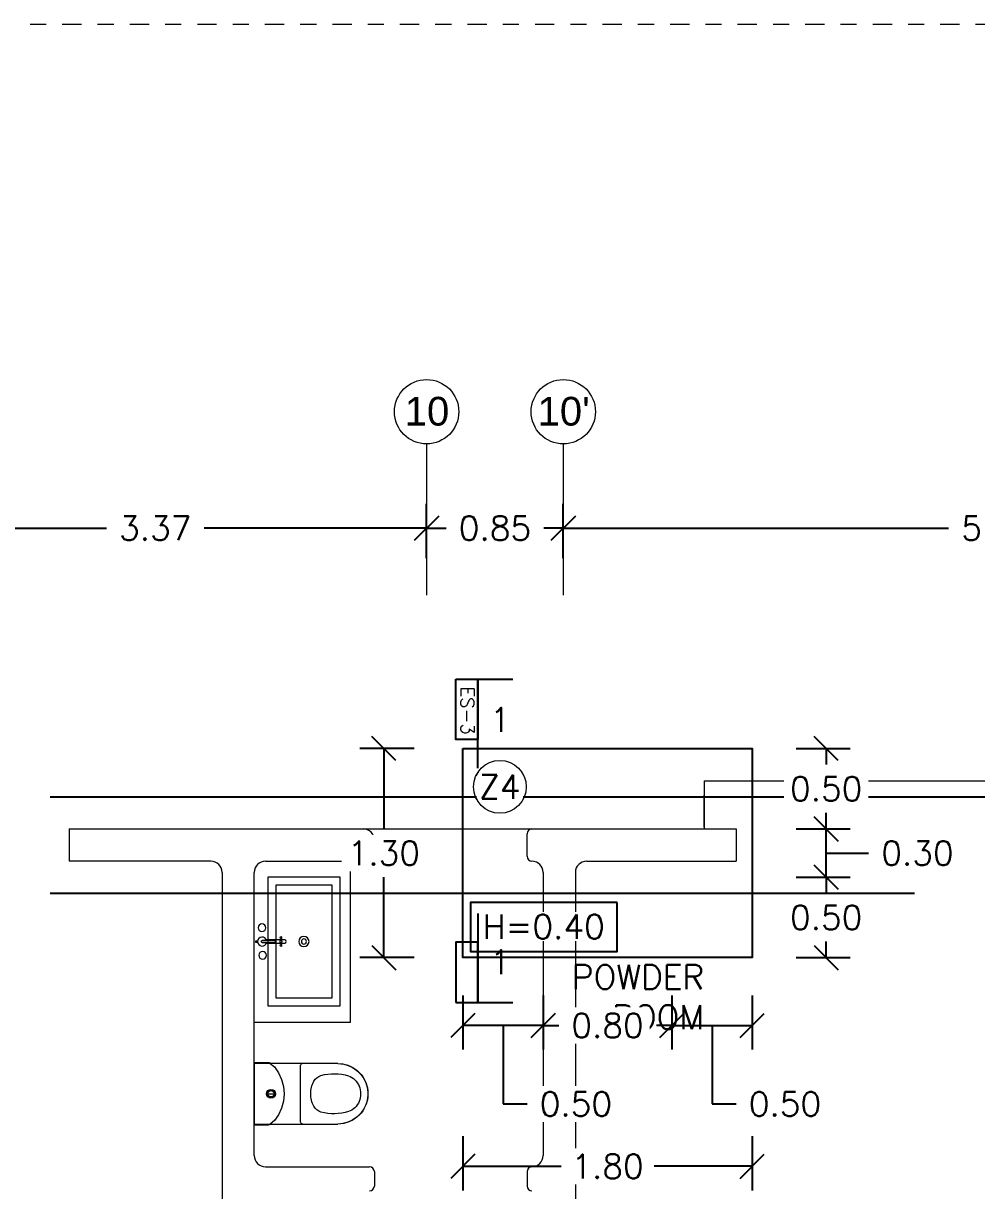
# Model space of a CAD drawing. Header units: metres. Extents: x -25 to 234, y -25 to 53.
# Drawn here: x 105.7 to 111.63, y 46.2 to 53.45 of the extents above; entities that cross this region are included whole.
import ezdxf

# ---------------------------------------------------------------- set-up
doc = ezdxf.new("R2010")
doc.units = ezdxf.units.M
doc.header["$LTSCALE"] = 0.1
doc.header["$MEASUREMENT"] = 0
doc.header["$PDMODE"] = 66
for name, pattern in [('ACAD_ISO10W100', [18, 12, -3, 0, -3]), ('CONTINUA', [0]), ('Grid Line 1_2_', [22.225, 12.7, -3.175, 3.175, -3.175])]:
    doc.linetypes.add(name, pattern=pattern)
for name, color, linetype, lineweight in [('0-S-GRID', 1, 'Continuous', 9), ('0-S-GRID-IDEN', 1, 'Continuous', 9), ('A-WALL', 7, 'Continuous', 5), ('baños', 251, 'Continuous', 0), ('piso', 253, 'Continuous', 0)]:
    doc.layers.add(name, color=color, linetype=linetype, lineweight=lineweight)
for name, color, linetype in [('001-DIMTEXTO', 4, 'Continuous'), ('1', 1, 'Continuous'), ('DIMENSIONES', 7, 'Continuous'), ('DIMTEXTO', 4, 'Continuous'), ('TEXTOS', 4, 'Continuous'), ('ZAPATAS', 6, 'Continuous')]:
    doc.layers.add(name, color=color, linetype=linetype)
doc.layers.add('SOLAR', color=7, linetype='ACAD_ISO10W100', lineweight=9, true_color=0xff1414)
doc.styles.add('Arial_2', font='arial.ttf', dxfattribs={"height": 0.2})
doc.styles.add('SMPLEX', font='simplex.shx')
doc.styles.get("Standard").update_dxf_attribs({"font": 'arial.ttf'})
doc.dimstyles.new('DIM-75', dxfattribs={"dimscale": 0.75, "dimtxt": 0.2, "dimasz": 0.2, "dimexe": 0.2, "dimexo": 0.2, "dimgap": 0.1, "dimtad": 0, "dimtih": 1, "dimtoh": 1, "dimzin": 0, "dimdsep": 46, "dimtxsty": 'SMPLEX', "dimblk1": 'OBLIQUE', "dimblk2": 'OBLIQUE', "dimsah": 1, "dimcen": 0.2, "dimclrd": 4, "dimclre": 4, "dimclrt": 4, "dimadec": 0, "dimazin": 0, "dimtfac": 1, "dimtmove": 1, "dimatfit": 3, "dimldrblk": 'OPEN30', "dimfxl": 0.25, "dimfxlon": 1, "dimtfill": 1, "dimtolj": 1, "dimtzin": 0, "dimarcsym": 0})

# ---------------------------------------------------------------- blocks, each defined once
blk = doc.blocks.new('Caroma_ToiletSuites')
at = {"layer": 'baños'}
for p, q in [((-120.8, 664), (-144, 640.8)), ((-94, 682.8), (-120.8, 664)), ((-64.3, 696.7), (-94, 682.8)), ((-32.6, 705.1), (-64.3, 696.7)), ((0, 708), (-32.6, 705.1)), ((32.6, 705.1), (0, 708)), ((64.3, 696.7), (32.6, 705.1)), ((94, 682.8), (64.3, 696.7)), ((120.8, 664), (94, 682.8)), ((144, 640.8), (120.8, 664)), ((-176.7, 584.3), (-185.1, 552.6)), ((-162.8, 614), (-176.7, 584.3)), ((-144, 640.8), (-162.8, 614)), ((162.8, 614), (144, 640.8)), ((176.7, 584.3), (162.8, 614)), ((185.1, 552.6), (176.7, 584.3)), ((-188, 520), (-190.5, 308)), ((-185.1, 552.6), (-188, 520)), ((-188, 0), (-188, 520)), ((188, 520), (185.1, 552.6)), ((188, 520), (188, 0)), ((190.5, 308), (188, 520)), ((-190.5, 308), (-190.2, 304.5)), ((-190.2, 304.5), (-189.3, 301.2)), ((-189.3, 301.2), (-187.8, 298)), ((-187.8, 298), (-185.8, 295.1)), ((-185.8, 295.1), (-183.4, 292.7)), ((-183.4, 292.7), (-180.5, 290.7)), ((-180.5, 290.7), (-177.3, 289.2)), ((177.3, 289.2), (180.5, 290.7)), ((180.5, 290.7), (183.4, 292.7)), ((183.4, 292.7), (185.8, 295.1)), ((185.8, 295.1), (187.8, 298)), ((187.8, 298), (189.3, 301.2)), ((189.3, 301.2), (190.2, 304.5)), ((190.2, 304.5), (190.5, 308)), ((-177.3, 289.2), (-174, 288.3)), ((-174, 288.3), (-170.5, 288)), ((-170.5, 288), (170.5, 288)), ((170.5, 288), (174, 288.3)), ((174, 288.3), (177.3, 289.2)), ((-130, 152.2), (-167.1, 126.2)), ((-88.9, 171.3), (-130, 152.2)), ((-45.1, 183.1), (-88.9, 171.3)), ((0, 187), (-45.1, 183.1)), ((45.1, 183.1), (0, 187)), ((88.9, 171.3), (45.1, 183.1)), ((130, 152.2), (88.9, 171.3)), ((167.1, 126.2), (130, 152.2)), ((-194.6, 88.2), (-195, 83.5)), ((-195, 83.5), (-195, 0)), ((-193.4, 92.7), (-194.6, 88.2)), ((-191.4, 97), (-193.4, 92.7)), ((-188.7, 100.9), (-191.4, 97)), ((-167.1, 126.2), (-188.7, 100.9)), ((0, 85), (0, 125)), ((188.7, 100.9), (167.1, 126.2)), ((191.4, 97), (188.7, 100.9)), ((193.4, 92.7), (191.4, 97)), ((194.6, 88.2), (193.4, 92.7)), ((195, 83.5), (194.6, 88.2)), ((195, 0), (195, 83.5)), ((-195, 0), (195, 0)), ((188, 0), (-188, 0))]:
    blk.add_line(p, q, dxfattribs=at)
for centre, radius, start, end in [((0, 520), 188, 0, 180), ((-2.7, 547.4), 115.2, 88.65652, 137.04039), ((2.7, 547.4), 115.2, 42.9609, 91.34146), ((183, 496.7), 307.9, 162.77131, 195.21432), ((-18.8, 556.1), 97.6, 134.33725, 160.9897), ((18.8, 556.1), 97.6, 19.00998, 45.66427), ((-183, 496.7), 307.9, 344.7852, 17.22859), ((-36.1, 442.4), 82.4, 198.76304, 239.35819), ((2.9, 529.9), 177.9, 242.91598, 269.06591), ((-2.9, 529.9), 177.9, 270.93391, 297.08355), ((36.1, 442.4), 82.4, 300.64117, 341.23514), ((0, 105), 27.5, 0, 180), ((0, 105), 27.5, 180, 0), ((0, 105), 21, 0, 180), ((0, 105), 21, 180, 0), ((0, 105), 20, 0, 180), ((0, 105), 20, 180, 0)]:
    blk.add_arc(centre, radius, start, end, dxfattribs=at)
blk = doc.blocks.new('A$C8d867532')
at = {"layer": 'baños', "linetype": 'Continuous'}
blk.add_line((0.0395, 0.4062, 0), (0.1223, 0.4062, 0.0004), dxfattribs=at)
at = {"layer": 'baños'}
for points in [[(0.0743, 0.8), (0.5243, 0.8), (0.5243, 0), (0.0743, 0)], [(0.1243, 0.75), (0.4743, 0.75), (0.4743, 0.05), (0.1243, 0.05)]]:
    blk.add_lwpolyline(points, close=True, dxfattribs=at)
at = {"layer": 'baños', "linetype": 'Continuous'}
for points, elevation in [([(0.0114, 0.405), (0.0005, 0.405), (0, 0.4043), (0, 0.3957)], 0), ([(0, 0.3957), (0.0005, 0.395), (0.0114, 0.395)], 0), ([(0.1223, 0.4062), (0.1223, 0.3939)], 0.0004)]:
    blk.add_lwpolyline(points, dxfattribs=dict(at, elevation=elevation))
blk.add_lwpolyline([(0.0672, 0.3939, -9.082434), (0.0672, 0.4062)], format="xyb", dxfattribs=at)
at = {"layer": 'baños', "linetype": 'Continuous', "elevation": 0}
for points in [[(0.0333, 0.4, -0.385153), (0.0395, 0.4062), (0.0395, 0.4062)], [(0.0333, 0.4, 0.385153), (0.0395, 0.3939), (0.0395, 0.3939)], [(0.0661, 0.4101), (0.1804, 0.4101, -0.363105), (0.1887, 0.4, -0.363105), (0.1804, 0.39), (0.0661, 0.39)]]:
    blk.add_lwpolyline(points, format="xyb", dxfattribs=at)
at = {"layer": 'baños', "linetype": 'Continuous', "extrusion": (1.31781e-06, -1, -8.43443e-26), "elevation": -0.3939}
blk.add_lwpolyline([(0.1223, 0.0004), (0.0395, 0)], close=True, dxfattribs=at)
at = {"layer": 'baños', "linetype": 'Continuous'}
for centre, radius in [((0.0422, 0.4857), 0.0237), ((0.2993, 0.4), 0.0317), ((0.2993, 0.4), 0.0159), ((0.0384, 0.3146), 0.0237)]:
    blk.add_circle(centre, radius, dxfattribs=at)
at = {"layer": 'baños', "linetype": 'Continuous', "extrusion": (3.61622e-27, 8.43443e-26, -1)}
for centre, major_axis, ratio in [((0.1558, 0.4), (0, -0.0085), 0.599546), ((0.1557, 0.424), (0.00005, -0.0075), 0.581577), ((0.1558, 0.376), (0.00005, -0.0075), 0.581577)]:
    blk.add_ellipse(centre, major_axis=major_axis, ratio=ratio, dxfattribs=at)
at = {"layer": 'baños', "linetype": 'Continuous', "flags": 8}
for tag, p in [('TRADENAME', (0.1887, 0.4, 0)), ('MODELNUMBER', (0.1887, 0.4, 0)), ('MATERIAL', (0.1888, 0.4, 0)), ('PRODUCT', (0.1888, 0.4, 0))]:
    blk.add_attdef(tag, p, '', height=0.0000254, rotation=270.00008, dxfattribs=at)
at = {"layer": 'baños', "linetype": 'Continuous'}
for tag, p in [('MATERIAL', (0.299, 0.3999)), ('PRODUCT', (0.299, 0.3999)), ('TRADENAME', (0.2991, 0.3999)), ('MODELNUMBER', (0.2991, 0.3999))]:
    blk.add_attdef(tag, p, '', height=0.0000254, rotation=90.00008, dxfattribs=at)
blk = doc.blocks.new('PL MUEBLES 1N NASAS 09')
at = {"layer": 'A-WALL', "color": 4}
for p, q in [((60.2824, 52.9481), (62.1105, 52.9481)), ((60.2824, 52.9481), (60.2824, 52.7481)), ((63.1305, 52.7781), (63.1305, 52.9181)), ((63.1605, 52.9481), (64.4305, 52.9481)), ((64.4305, 52.9481), (64.4305, 52.7481)), ((62.1805, 52.8181), (62.1805, 52.8781)), ((61.1637, 52.7481), (60.2824, 52.7481)), ((61.5031, 52.7481), (62.1105, 52.7481)), ((63.1605, 52.7481), (63.1605, 52.7481)), ((63.5005, 52.7481), (64.4305, 52.7481)), ((61.2337, 52.6781), (61.2337, 48.7181)), ((61.4331, 50.9181), (61.4331, 52.6781)), ((63.2305, 52.6781), (63.2305, 50.9181)), ((63.4305, 52.6781), (63.4305, 48.2731)), ((61.5031, 50.8481), (62.1505, 50.8481)), ((62.1805, 50.8181), (62.1805, 50.7281)), ((63.1305, 50.8181), (63.1305, 50.7281)), ((63.1605, 50.8481), (63.1605, 50.8481))]:
    blk.add_line(p, q, dxfattribs=at)
for centre, radius, start, end in [((62.1105, 52.8781), 0.07, 0, 90), ((63.1605, 52.9181), 0.03, 90, 180), ((62.1105, 52.8181), 0.07, 270, 0), ((63.1605, 52.7781), 0.03, 180, 270), ((61.1637, 52.6781), 0.07, 0, 90), ((61.5031, 52.6781), 0.07, 90, 180), ((63.1605, 52.6781), 0.07, 360, 90), ((63.5005, 52.6781), 0.07, 90, 180), ((61.5031, 50.9181), 0.07, 180, 270), ((63.1605, 50.9181), 0.07, 270, 360), ((62.1505, 50.8181), 0.03, 0, 90), ((63.1605, 50.8181), 0.03, 90, 180), ((62.1505, 50.7281), 0.03, 270, 0), ((63.1605, 50.7281), 0.03, 180, 270)]:
    blk.add_arc(centre, radius, start, end, dxfattribs=at)
at = {"layer": 'baños', "color": 4}
for q in [(62.0326, 52.7481), (61.4326, 51.7446)]:
    blk.add_line((62.0326, 51.7446), q, dxfattribs=at)
at = {"layer": 'piso', "color": 4}
for p, q in [((64.2305, 53.2481), (74.0805, 53.2481)), ((64.2305, 53.2481), (64.2305, 52.9481)), ((64.2305, 52.959), (64.2305, 53.159)), ((62.1105, 52.9481), (63.1605, 52.9481))]:
    blk.add_line(p, q, dxfattribs=at)
at = {"layer": '1', "color": 4}
ref = blk.add_blockref('A$C8d867532', (61.4432, 52.6481), dxfattribs=dict(at, xscale=-1, rotation=180))
ref.add_attrib('MATERIAL', 'VITREOUS CHINA', (61.7422, 52.2482), dxfattribs={"layer": 'baños', "linetype": 'Continuous', "height": 0.0000254, "rotation": 269.99992})
ref.add_attrib('PRODUCT', 'BATHROOM SINK', (61.7422, 52.2482), dxfattribs={"layer": 'baños', "linetype": 'Continuous', "height": 0.0000254, "rotation": 269.99992})
ref.add_attrib('TRADENAME', 'VOX', (61.7423, 52.2482), dxfattribs={"layer": 'baños', "linetype": 'Continuous', "height": 0.0000254, "rotation": 269.99992})
ref.add_attrib('MODELNUMBER', 'K-5373', (61.7423, 52.2482), dxfattribs={"layer": 'baños', "linetype": 'Continuous', "height": 0.0000254, "rotation": 269.99992})
ref.add_attrib('MATERIAL', 'BRASS', (61.632, 52.248, 0), dxfattribs={"layer": 'baños', "linetype": 'Continuous', "height": 0.0000254, "rotation": 89.99992})
ref.add_attrib('PRODUCT', 'FAUCETS', (61.632, 52.248, 0), dxfattribs={"layer": 'baños', "linetype": 'Continuous', "height": 0.0000254, "rotation": 89.99992})
ref.add_attrib('TRADENAME', 'PURIST', (61.6319, 52.248, 0), dxfattribs={"layer": 'baños', "linetype": 'Continuous', "height": 0.0000254, "rotation": 89.99992})
ref.add_attrib('MODELNUMBER', 'K-14404-4A', (61.6319, 52.248, 0), dxfattribs={"layer": 'baños', "linetype": 'Continuous', "height": 0.0000254, "rotation": 89.99992})
at = {"layer": 'baños', "color": 4, "xscale": -0.000999999934791, "yscale": 0.000999999934791, "rotation": 270}
blk.add_blockref('Caroma_ToiletSuites', (61.4326, 51.3017), dxfattribs=at)
at = {"layer": 'TEXTOS', "color": 4, "insert": (64.2315, 51.7028), "char_height": 0.15, "width": 3.404877, "attachment_point": 9}
blk.add_mtext('{\\Fromans|c0;POWDER\\PROOM}', dxfattribs=at)
blk = doc.blocks.new('_Oblique')
at = {"color": 0, "linetype": 'ByBlock', "lineweight": -2}
blk.add_line((-0.5, -0.5), (0.5, 0.5), dxfattribs=at)
blk = doc.blocks.new('*D798')
at = {"layer": 'Defpoints', "color": 0, "ltscale": 0.2, "transparency": 16777216}
for p in [(115.6241, -0.1355), (112.2491, -0.5517), (115.6241, -0.5517)]:
    blk.add_point(p, dxfattribs=at)
at = {"layer": 'DIMTEXTO', "color": 4, "lineweight": -2, "ltscale": 0.2, "transparency": 16777216}
for p, q in [((112.2491, -0.323), (112.2491, 0.0145)), ((115.6241, -0.323), (115.6241, 0.0145)), ((112.2491, -0.1355), (113.633, -0.1355)), ((115.6241, -0.1355), (114.2402, -0.1355))]:
    blk.add_line(p, q, dxfattribs=at)
at = {"layer": 'DIMTEXTO', "color": 4, "lineweight": -2, "ltscale": 0.2, "transparency": 16777216, "xscale": 0.15, "yscale": 0.15, "zscale": 0.15, "rotation": 180}
blk.add_blockref('_Oblique', (112.2491, -0.1355), dxfattribs=at)
at = {"layer": 'DIMTEXTO', "color": 4, "lineweight": -2, "ltscale": 0.2, "transparency": 16777216, "xscale": 0.15, "yscale": 0.15, "zscale": 0.15}
blk.add_blockref('_Oblique', (115.6241, -0.1355), dxfattribs=at)
at = {"layer": 'DIMTEXTO', "color": 4, "ltscale": 0.2, "transparency": 16777216, "insert": (113.9366, -0.1355), "char_height": 0.15, "attachment_point": 5, "style": 'SMPLEX', "bg_fill": 3, "box_fill_scale": 1.25, "bg_fill_color": 256, "bg_fill_true_color": 13158600, "bg_fill_transparency": 0}
blk.add_mtext('\\A1;3.37', dxfattribs=at)
blk = doc.blocks.new('_Open30')
at = {"layer": 'DIMTEXTO', "color": 0, "lineweight": -2}
for p, q in [((-1, 0.268), (0, 0)), ((0, 0), (-1, -0.268)), ((0, 0), (-1, 0))]:
    blk.add_line(p, q, dxfattribs=at)
blk = doc.blocks.new('*D799')
at = {"layer": 'Defpoints', "color": 0, "ltscale": 0.2, "transparency": 16777216}
for p in [(116.4741, -0.1355), (115.6241, -0.5517), (116.4741, -0.5517)]:
    blk.add_point(p, dxfattribs=at)
at = {"layer": 'DIMTEXTO', "color": 4, "lineweight": -2, "ltscale": 0.2, "transparency": 16777216}
for p, q in [((115.6241, -0.323), (115.6241, 0.0145)), ((116.4741, -0.323), (116.4741, 0.0145)), ((115.6241, -0.1355), (115.7455, -0.1355)), ((116.4741, -0.1355), (116.3527, -0.1355))]:
    blk.add_line(p, q, dxfattribs=at)
at = {"layer": 'DIMTEXTO', "color": 4, "lineweight": -2, "ltscale": 0.2, "transparency": 16777216, "xscale": 0.15, "yscale": 0.15, "zscale": 0.15, "rotation": 180}
blk.add_blockref('_Oblique', (115.6241, -0.1355), dxfattribs=at)
at = {"layer": 'DIMTEXTO', "color": 4, "lineweight": -2, "ltscale": 0.2, "transparency": 16777216, "xscale": 0.15, "yscale": 0.15, "zscale": 0.15}
blk.add_blockref('_Oblique', (116.4741, -0.1355), dxfattribs=at)
at = {"layer": 'DIMTEXTO', "color": 4, "ltscale": 0.2, "transparency": 16777216, "insert": (116.0491, -0.1355), "char_height": 0.15, "attachment_point": 5, "style": 'SMPLEX', "bg_fill": 3, "box_fill_scale": 1.25, "bg_fill_color": 256, "bg_fill_true_color": 13158600, "bg_fill_transparency": 0}
blk.add_mtext('\\A1;0.85', dxfattribs=at)
blk = doc.blocks.new('*D788')
at = {"layer": 'Defpoints', "color": 0, "ltscale": 0.2, "transparency": 16777216}
for p in [(121.8741, -0.1355), (116.4741, -0.5517), (121.8741, -0.5517)]:
    blk.add_point(p, dxfattribs=at)
at = {"layer": 'DIMTEXTO', "color": 4, "lineweight": -2, "ltscale": 0.2, "transparency": 16777216}
for p, q in [((116.4741, -0.323), (116.4741, 0.0145)), ((121.8741, -0.323), (121.8741, 0.0145)), ((116.4741, -0.1355), (118.8705, -0.1355)), ((121.8741, -0.1355), (119.4777, -0.1355))]:
    blk.add_line(p, q, dxfattribs=at)
at = {"layer": 'DIMTEXTO', "color": 4, "lineweight": -2, "ltscale": 0.2, "transparency": 16777216, "xscale": 0.15, "yscale": 0.15, "zscale": 0.15, "rotation": 180}
blk.add_blockref('_Oblique', (116.4741, -0.1355), dxfattribs=at)
at = {"layer": 'DIMTEXTO', "color": 4, "lineweight": -2, "ltscale": 0.2, "transparency": 16777216, "xscale": 0.15, "yscale": 0.15, "zscale": 0.15}
blk.add_blockref('_Oblique', (121.8741, -0.1355), dxfattribs=at)
at = {"layer": 'DIMTEXTO', "color": 4, "ltscale": 0.2, "transparency": 16777216, "insert": (119.1741, -0.1355), "char_height": 0.15, "attachment_point": 5, "style": 'SMPLEX', "bg_fill": 3, "box_fill_scale": 1.25, "bg_fill_color": 256, "bg_fill_true_color": 13158600, "bg_fill_transparency": 0}
blk.add_mtext('\\A1;5.40', dxfattribs=at)
blk = doc.blocks.new('*D837')
at = {"layer": 'Defpoints', "color": 0, "linetype": 'CONTINUA', "transparency": 16777216}
for p in [(117.4491, -1.6909), (115.4991, -16.245), (117.4491, -17.4524)]:
    blk.add_point(p, dxfattribs=at)
at = {"layer": 'DIMENSIONES', "color": 4, "linetype": 'CONTINUA', "lineweight": -2, "transparency": 16777216}
for p, q in [((115.4991, -17.2649), (115.4991, -17.6024)), ((117.4491, -17.2649), (117.4491, -17.6024)), ((115.4991, -17.4524), (116.1848, -17.4524)), ((117.4491, -17.4524), (116.7634, -17.4524))]:
    blk.add_line(p, q, dxfattribs=at)
at = {"layer": 'DIMENSIONES', "color": 4, "linetype": 'CONTINUA', "lineweight": -2, "transparency": 16777216, "xscale": 0.15, "yscale": 0.15, "zscale": 0.15, "rotation": 180}
blk.add_blockref('_Oblique', (115.4991, -17.4524), dxfattribs=at)
at = {"layer": 'DIMENSIONES', "color": 4, "linetype": 'CONTINUA', "lineweight": -2, "transparency": 16777216, "xscale": 0.15, "yscale": 0.15, "zscale": 0.15}
blk.add_blockref('_Oblique', (117.4491, -17.4524), dxfattribs=at)
at = {"layer": 'DIMENSIONES', "color": 4, "linetype": 'CONTINUA', "transparency": 16777216, "insert": (116.4741, -17.4524), "char_height": 0.15, "attachment_point": 5, "style": 'SMPLEX', "bg_fill": 3, "box_fill_scale": 1.25, "bg_fill_color": 256, "bg_fill_true_color": 13158600, "bg_fill_transparency": 0}
blk.add_mtext('\\A1;1.95', dxfattribs=at)
blk = doc.blocks.new('*D925')
at = {"layer": 'Defpoints', "color": 0, "linetype": 'CONTINUA', "transparency": 16777216}
for p in [(116.3491, -2.3059), (117.1491, -2.3059), (117.1491, -3.228)]:
    blk.add_point(p, dxfattribs=at)
at = {"layer": 'DIMENSIONES', "color": 4, "linetype": 'CONTINUA', "lineweight": -2, "transparency": 16777216}
for p, q in [((116.3491, -3.0405), (116.3491, -3.378)), ((117.1491, -3.0405), (117.1491, -3.378)), ((116.3491, -3.228), (116.4455, -3.228)), ((117.1491, -3.228), (117.0527, -3.228))]:
    blk.add_line(p, q, dxfattribs=at)
at = {"layer": 'DIMENSIONES', "color": 4, "linetype": 'CONTINUA', "lineweight": -2, "transparency": 16777216, "xscale": 0.15, "yscale": 0.15, "zscale": 0.15, "rotation": 180}
blk.add_blockref('_Oblique', (116.3491, -3.228), dxfattribs=at)
at = {"layer": 'DIMENSIONES', "color": 4, "linetype": 'CONTINUA', "lineweight": -2, "transparency": 16777216, "xscale": 0.15, "yscale": 0.15, "zscale": 0.15}
blk.add_blockref('_Oblique', (117.1491, -3.228), dxfattribs=at)
at = {"layer": 'DIMENSIONES', "color": 4, "linetype": 'CONTINUA', "transparency": 16777216, "insert": (116.7491, -3.228), "char_height": 0.15, "attachment_point": 5, "style": 'SMPLEX', "bg_fill": 3, "box_fill_scale": 1.25, "bg_fill_color": 256, "bg_fill_true_color": 13158600, "bg_fill_transparency": 0}
blk.add_mtext('\\A1;0.80', dxfattribs=at)
blk = doc.blocks.new('*D926')
at = {"layer": 'Defpoints', "color": 0, "linetype": 'CONTINUA', "transparency": 16777216}
for p in [(117.1491, -2.0059), (118.109, -2.0059), (117.6505, -2.3059)]:
    blk.add_point(p, dxfattribs=at)
at = {"layer": 'DIMENSIONES', "color": 4, "linetype": 'CONTINUA', "lineweight": -2, "transparency": 16777216}
for p, q in [((117.9215, -2.0059), (118.259, -2.0059)), ((118.109, -2.3059), (118.109, -2.0059)), ((118.109, -2.1559), (118.2226, -2.1559)), ((118.2226, -2.1559), (118.3726, -2.1559)), ((117.9215, -2.3059), (118.259, -2.3059))]:
    blk.add_line(p, q, dxfattribs=at)
at = {"layer": 'DIMENSIONES', "color": 4, "linetype": 'CONTINUA', "lineweight": -2, "transparency": 16777216, "xscale": 0.15, "yscale": 0.15, "zscale": 0.15}
for p, rotation in [((118.109, -2.0059), 90), ((118.109, -2.3059), 270)]:
    blk.add_blockref('_Oblique', p, dxfattribs=dict(at, rotation=rotation))
at = {"layer": 'DIMENSIONES', "color": 4, "linetype": 'CONTINUA', "transparency": 16777216, "insert": (118.6762, -2.1559), "char_height": 0.15, "attachment_point": 5, "style": 'SMPLEX', "bg_fill": 3, "box_fill_scale": 1.25, "bg_fill_color": 256, "bg_fill_true_color": 13158600, "bg_fill_transparency": 0}
blk.add_mtext('\\A1;0.30', dxfattribs=at)
blk = doc.blocks.new('*D927')
at = {"layer": 'Defpoints', "color": 0, "linetype": 'CONTINUA', "transparency": 16777216}
for p in [(115.8491, -3.1616), (117.6491, -3.1616), (117.6491, -4.1033)]:
    blk.add_point(p, dxfattribs=at)
at = {"layer": 'DIMENSIONES', "color": 4, "linetype": 'CONTINUA', "lineweight": -2, "transparency": 16777216}
for p, q in [((115.8491, -3.9158), (115.8491, -4.2533)), ((117.6491, -3.9158), (117.6491, -4.2533)), ((115.8491, -4.1033), (116.4598, -4.1033)), ((117.6491, -4.1033), (117.0384, -4.1033))]:
    blk.add_line(p, q, dxfattribs=at)
at = {"layer": 'DIMENSIONES', "color": 4, "linetype": 'CONTINUA', "lineweight": -2, "transparency": 16777216, "xscale": 0.15, "yscale": 0.15, "zscale": 0.15, "rotation": 180}
blk.add_blockref('_Oblique', (115.8491, -4.1033), dxfattribs=at)
at = {"layer": 'DIMENSIONES', "color": 4, "linetype": 'CONTINUA', "lineweight": -2, "transparency": 16777216, "xscale": 0.15, "yscale": 0.15, "zscale": 0.15}
blk.add_blockref('_Oblique', (117.6491, -4.1033), dxfattribs=at)
at = {"layer": 'DIMENSIONES', "color": 4, "linetype": 'CONTINUA', "transparency": 16777216, "insert": (116.7491, -4.1033), "char_height": 0.15, "attachment_point": 5, "style": 'SMPLEX', "bg_fill": 3, "box_fill_scale": 1.25, "bg_fill_color": 256, "bg_fill_true_color": 13158600, "bg_fill_transparency": 0}
blk.add_mtext('\\A1;1.80', dxfattribs=at)
blk = doc.blocks.new('*D931')
at = {"layer": 'Defpoints', "color": 0, "linetype": 'CONTINUA', "transparency": 16777216}
for p in [(115.3581, -1.5059), (115.8491, -1.5059), (115.8491, -2.8059)]:
    blk.add_point(p, dxfattribs=at)
at = {"layer": 'DIMENSIONES', "color": 4, "linetype": 'CONTINUA', "lineweight": -2, "transparency": 16777216}
for p, q in [((115.5456, -1.5059), (115.2081, -1.5059)), ((115.3581, -1.5059), (115.3581, -2.0059)), ((115.3581, -2.8059), (115.3581, -2.3059)), ((115.5456, -2.8059), (115.2081, -2.8059))]:
    blk.add_line(p, q, dxfattribs=at)
at = {"layer": 'DIMENSIONES', "color": 4, "linetype": 'CONTINUA', "lineweight": -2, "transparency": 16777216, "xscale": 0.15, "yscale": 0.15, "zscale": 0.15}
for p, rotation in [((115.3581, -1.5059), 90), ((115.3581, -2.8059), 270)]:
    blk.add_blockref('_Oblique', p, dxfattribs=dict(at, rotation=rotation))
at = {"layer": 'DIMENSIONES', "color": 4, "linetype": 'CONTINUA', "transparency": 16777216, "insert": (115.3581, -2.1559), "char_height": 0.15, "attachment_point": 5, "style": 'SMPLEX', "bg_fill": 3, "box_fill_scale": 1.25, "bg_fill_color": 256, "bg_fill_true_color": 13158600, "bg_fill_transparency": 0}
blk.add_mtext('\\A1;1.30', dxfattribs=at)
blk = doc.blocks.new('*D928')
at = {"layer": 'Defpoints', "color": 0, "linetype": 'CONTINUA', "transparency": 16777216}
for p in [(117.6505, -2.3059), (117.6505, -2.8059), (118.109, -2.8059)]:
    blk.add_point(p, dxfattribs=at)
at = {"layer": 'DIMENSIONES', "color": 4, "linetype": 'CONTINUA', "lineweight": -2, "transparency": 16777216}
for p, q in [((117.9215, -2.3059), (118.259, -2.3059)), ((118.109, -2.3059), (118.109, -2.4059)), ((118.109, -2.8059), (118.109, -2.7059)), ((117.9215, -2.8059), (118.259, -2.8059))]:
    blk.add_line(p, q, dxfattribs=at)
at = {"layer": 'DIMENSIONES', "color": 4, "linetype": 'CONTINUA', "lineweight": -2, "transparency": 16777216, "xscale": 0.15, "yscale": 0.15, "zscale": 0.15}
for p, rotation in [((118.109, -2.3059), 90), ((118.109, -2.8059), 270)]:
    blk.add_blockref('_Oblique', p, dxfattribs=dict(at, rotation=rotation))
at = {"layer": 'DIMENSIONES', "color": 4, "linetype": 'CONTINUA', "transparency": 16777216, "insert": (118.109, -2.5559), "char_height": 0.15, "attachment_point": 5, "style": 'SMPLEX', "bg_fill": 3, "box_fill_scale": 1.25, "bg_fill_color": 256, "bg_fill_true_color": 13158600, "bg_fill_transparency": 0}
blk.add_mtext('\\A1;0.50', dxfattribs=at)
blk = doc.blocks.new('*D932')
at = {"layer": 'Defpoints', "color": 0, "linetype": 'CONTINUA', "transparency": 16777216}
for p in [(117.1491, -1.5059), (118.109, -1.5059), (117.1491, -2.0059)]:
    blk.add_point(p, dxfattribs=at)
at = {"layer": 'DIMENSIONES', "color": 4, "linetype": 'CONTINUA', "lineweight": -2, "transparency": 16777216}
for p, q in [((117.9215, -1.5059), (118.259, -1.5059)), ((118.109, -1.5059), (118.109, -1.6059)), ((118.109, -2.0059), (118.109, -1.9059)), ((117.9215, -2.0059), (118.259, -2.0059))]:
    blk.add_line(p, q, dxfattribs=at)
at = {"layer": 'DIMENSIONES', "color": 4, "linetype": 'CONTINUA', "lineweight": -2, "transparency": 16777216, "xscale": 0.15, "yscale": 0.15, "zscale": 0.15}
for p, rotation in [((118.109, -1.5059), 90), ((118.109, -2.0059), 270)]:
    blk.add_blockref('_Oblique', p, dxfattribs=dict(at, rotation=rotation))
at = {"layer": 'DIMENSIONES', "color": 4, "linetype": 'CONTINUA', "transparency": 16777216, "insert": (118.109, -1.7559), "char_height": 0.15, "attachment_point": 5, "style": 'SMPLEX', "bg_fill": 3, "box_fill_scale": 1.25, "bg_fill_color": 256, "bg_fill_true_color": 13158600, "bg_fill_transparency": 0}
blk.add_mtext('\\A1;0.50', dxfattribs=at)
blk = doc.blocks.new('*D929')
at = {"layer": 'Defpoints', "color": 0, "linetype": 'CONTINUA', "transparency": 16777216}
for p in [(117.1491, -2.3059), (117.6491, -2.3059), (117.6491, -3.228)]:
    blk.add_point(p, dxfattribs=at)
at = {"layer": 'DIMENSIONES', "color": 4, "linetype": 'CONTINUA', "lineweight": -2, "transparency": 16777216}
for p, q in [((117.1491, -3.0405), (117.1491, -3.378)), ((117.6491, -3.0405), (117.6491, -3.378)), ((117.1491, -3.228), (117.6491, -3.228)), ((117.3991, -3.228), (117.3991, -3.7155)), ((117.3991, -3.7155), (117.5491, -3.7155))]:
    blk.add_line(p, q, dxfattribs=at)
at = {"layer": 'DIMENSIONES', "color": 4, "linetype": 'CONTINUA', "lineweight": -2, "transparency": 16777216, "xscale": 0.15, "yscale": 0.15, "zscale": 0.15, "rotation": 180}
blk.add_blockref('_Oblique', (117.1491, -3.228), dxfattribs=at)
at = {"layer": 'DIMENSIONES', "color": 4, "linetype": 'CONTINUA', "lineweight": -2, "transparency": 16777216, "xscale": 0.15, "yscale": 0.15, "zscale": 0.15}
blk.add_blockref('_Oblique', (117.6491, -3.228), dxfattribs=at)
at = {"layer": 'DIMENSIONES', "color": 4, "linetype": 'CONTINUA', "transparency": 16777216, "insert": (117.8527, -3.7155), "char_height": 0.15, "attachment_point": 5, "style": 'SMPLEX', "bg_fill": 3, "box_fill_scale": 1.25, "bg_fill_color": 256, "bg_fill_true_color": 13158600, "bg_fill_transparency": 0}
blk.add_mtext('\\A1;0.50', dxfattribs=at)
blk = doc.blocks.new('*D930')
at = {"layer": 'Defpoints', "color": 0, "linetype": 'CONTINUA', "transparency": 16777216}
for p in [(115.8491, -2.3059), (116.3491, -2.3059), (115.8491, -3.228)]:
    blk.add_point(p, dxfattribs=at)
at = {"layer": 'DIMENSIONES', "color": 4, "linetype": 'CONTINUA', "lineweight": -2, "transparency": 16777216}
for p, q in [((115.8491, -3.0405), (115.8491, -3.378)), ((116.3491, -3.0405), (116.3491, -3.378)), ((116.3491, -3.228), (115.8491, -3.228)), ((116.0991, -3.228), (116.0991, -3.7155)), ((116.0991, -3.7155), (116.2491, -3.7155))]:
    blk.add_line(p, q, dxfattribs=at)
at = {"layer": 'DIMENSIONES', "color": 4, "linetype": 'CONTINUA', "lineweight": -2, "transparency": 16777216, "xscale": 0.15, "yscale": 0.15, "zscale": 0.15, "rotation": 180}
blk.add_blockref('_Oblique', (115.8491, -3.228), dxfattribs=at)
at = {"layer": 'DIMENSIONES', "color": 4, "linetype": 'CONTINUA', "lineweight": -2, "transparency": 16777216, "xscale": 0.15, "yscale": 0.15, "zscale": 0.15}
blk.add_blockref('_Oblique', (116.3491, -3.228), dxfattribs=at)
at = {"layer": 'DIMENSIONES', "color": 4, "linetype": 'CONTINUA', "transparency": 16777216, "insert": (116.5527, -3.7155), "char_height": 0.15, "attachment_point": 5, "style": 'SMPLEX', "bg_fill": 3, "box_fill_scale": 1.25, "bg_fill_color": 256, "bg_fill_true_color": 13158600, "bg_fill_transparency": 0}
blk.add_mtext('\\A1;0.50', dxfattribs=at)
blk = doc.blocks.new('A$C49d8b0bc')
at = {"layer": '0-S-GRID', "linetype": 'Grid Line 1_2_'}
blk.add_line((26.159, 24.3306), (26.159, 23.3906), dxfattribs=at)
blk.add_line((26.159, 24.3306), (26.159, 23.3906), dxfattribs=at)
at = {"layer": '0-S-GRID-IDEN'}
for centre in [(26.159, 24.5306), (27.009, 24.5306)]:
    blk.add_circle(centre, 0.2, dxfattribs=at)
at = {"layer": 'DIMTEXTO', "char_height": 0.17859, "width": 0.168354, "attachment_point": 2, "style": 'Arial_2'}
for s, insert in [('10', (26.1612, 24.6228)), ("10'", (27.0112, 24.6228))]:
    blk.add_mtext(s, dxfattribs=dict(at, insert=insert))
at = {"layer": 'DIMENSIONES', "linetype": 'CONTINUA'}
dim = blk.add_linear_dim(base=(27.984, 6.4899), p1=(26.034, 7.6974), p2=(27.984, 22.2515), dimstyle='DIM-75', dxfattribs=at)
dim.commit()
dim.dimension.update_dxf_attribs({"geometry": '*D837', "text_midpoint": (27.009, 6.4899), "insert": (-89.4651, 23.9423)})
dim = blk.add_linear_dim(base=(27.684, 20.7143), p1=(26.884, 21.6365), p2=(27.684, 21.6365), dimstyle='DIM-75', dxfattribs=at)
dim.commit()
dim.dimension.update_dxf_attribs({"geometry": '*D925', "text_midpoint": (27.284, 20.7143), "insert": (-89.4651, 23.9423)})
at = {"layer": 'DIMTEXTO', "ltscale": 0.2}
dim = blk.add_linear_dim(base=(26.1590051822, 23.8068077762), p1=(22.7840051835, 23.3906019429), p2=(26.1590051822, 23.3906019727), dimstyle='DIM-75', override={"dimtmove": 1}, dxfattribs=at)
dim.commit()
dim.dimension.update_dxf_attribs({"geometry": '*D798', "text_midpoint": (24.4715051829, 23.8068077762), "insert": (-89.4650763662, 23.9423465103)})
at = {"layer": 'DIMENSIONES', "linetype": 'CONTINUA'}
dim = blk.add_linear_dim(base=(28.6439, 21.9365), p1=(28.1854, 21.6365), p2=(27.684, 21.9365), angle=90, dimstyle='DIM-75', dxfattribs=at)
dim.commit()
dim.dimension.update_dxf_attribs({"geometry": '*D926', "text_midpoint": (28.9825, 21.7865), "dimtype": 128, "insert": (-89.4651, 23.9423)})
dim = blk.add_linear_dim(base=(28.184, 19.8391), p1=(26.384, 20.7808), p2=(28.184, 20.7808), dimstyle='DIM-75', dxfattribs=at)
dim.commit()
dim.dimension.update_dxf_attribs({"geometry": '*D927', "text_midpoint": (27.284, 19.8391), "insert": (-89.4651, 23.9423)})
at = {"layer": 'DIMTEXTO', "ltscale": 0.2}
dim = blk.add_linear_dim(base=(27.009, 23.8068), p1=(26.159, 23.3906), p2=(27.009, 23.3906), dimstyle='DIM-75', override={"dimtmove": 1}, dxfattribs=at)
dim.commit()
dim.dimension.update_dxf_attribs({"geometry": '*D799', "text_midpoint": (26.584, 23.8068), "insert": (-89.4651, 23.9423)})
at = {"layer": '0-S-GRID', "linetype": 'Grid Line 1_2_'}
blk.add_line((27.009, 24.3306), (27.009, 23.3906), dxfattribs=at)
blk.add_line((27.009, 24.3306), (27.009, 23.3906), dxfattribs=at)
at = {"layer": 'ZAPATAS', "lineweight": 25}
blk.add_lwpolyline([(26.384, 22.4365), (28.184, 22.4365), (28.184, 21.1365), (26.384, 21.1365)], close=True, dxfattribs=at)
at = {"layer": 'DIMTEXTO', "color": 4, "insert": (26.6146, 22.1983), "char_height": 0.15, "attachment_point": 5, "rotation": 0, "style": 'SMPLEX', "bg_fill": 3, "box_fill_scale": 1.1, "bg_fill_color": 256, "bg_fill_true_color": 13158600, "bg_fill_transparency": 0}
blk.add_mtext('\\A1;Z4', dxfattribs=at)
at = {"layer": 'DIMENSIONES', "linetype": 'CONTINUA'}
for base, p1, p2, picture, middle in [((25.893, 22.4365), (26.384, 21.1365), (26.384, 22.4365), '*D931', (25.893, 21.7865)), ((28.6439, 22.4365), (27.684, 21.9365), (27.684, 22.4365), '*D932', (28.6439, 22.1865)), ((28.6439, 21.1365), (28.1854, 21.6365), (28.1854, 21.1365), '*D928', (28.6439, 21.3865))]:
    dim = blk.add_linear_dim(base=base, p1=p1, p2=p2, angle=90, dimstyle='DIM-75', dxfattribs=at)
    dim.commit()
    dim.dimension.update_dxf_attribs({"geometry": picture, "text_midpoint": middle, "insert": (-89.4651, 23.9423)})
at = {"layer": 'DIMTEXTO', "ltscale": 0.2}
dim = blk.add_linear_dim(base=(32.409, 23.8068), p1=(27.009, 23.3906), p2=(32.409, 23.3906), dimstyle='DIM-75', override={"dimtmove": 1}, dxfattribs=at)
dim.commit()
dim.dimension.update_dxf_attribs({"geometry": '*D788', "text_midpoint": (29.709, 23.8068), "insert": (-89.4651, 23.9423)})
at = {"layer": '0-S-GRID-IDEN'}
blk.add_circle((26.6146, 22.1983), 0.164, dxfattribs=at)
at = {"layer": 'DIMENSIONES', "linetype": 'CONTINUA'}
for base, p1, p2, picture, middle in [((26.384, 20.7143), (26.884, 21.6365), (26.384, 21.6365), '*D930', (26.859, 20.2268)), ((28.184, 20.7143), (27.684, 21.6365), (28.184, 21.6365), '*D929', (28.159, 20.2268))]:
    dim = blk.add_linear_dim(base=base, p1=p1, p2=p2, dimstyle='DIM-75', dxfattribs=at)
    dim.commit()
    dim.dimension.update_dxf_attribs({"geometry": picture, "text_midpoint": middle, "insert": (-89.4651, 23.9423)})
at = {"layer": 'DIMTEXTO', "color": 4}
blk.add_lwpolyline([(27.3445, 21.4802), (26.4321, 21.4802), (26.4321, 21.1746), (27.3445, 21.1746)], close=True, dxfattribs=at)
at = {"layer": 'DIMTEXTO', "color": 4, "insert": (26.8877, 21.3292), "char_height": 0.15, "attachment_point": 5, "rotation": 0, "style": 'SMPLEX', "bg_fill": 3, "box_fill_scale": 1.1, "bg_fill_color": 256, "bg_fill_true_color": 13158600, "bg_fill_transparency": 0}
blk.add_mtext('\\A1;H=0.40', dxfattribs=at)

msp = doc.modelspace()

# ---------------------------------------------------------------- linework, layer by layer
at = {"layer": 'SOLAR', "ltscale": 0.1}
msp.add_lwpolyline([(138.3877, 53.4542), (137.8837, 23.4551), (77.9742, 23.4552), (78.6393, 53.4445), (138.3877, 53.4542)], dxfattribs=at)
at = {"layer": 'TEXTOS', "color": 6, "linetype": 'Continuous', "ltscale": 0.01}
for p, q in [((108.3873, 49.377), (108.7408, 49.377)), ((108.3873, 47.3665), (108.7408, 47.3665))]:
    msp.add_line(p, q, dxfattribs=at)
at = {"layer": 'TEXTOS', "color": 5, "linetype": 'Continuous', "ltscale": 0.01}
for p, q in [((108.5234, 48.8228), (108.5234, 49.377)), ((108.5234, 47.9207), (108.5234, 47.3665))]:
    msp.add_line(p, q, dxfattribs=at)
at = {"layer": 'TEXTOS', "color": 8, "linetype": 'Continuous', "ltscale": 0.01}
for points in [[(108.3873, 49.377), (108.5234, 49.377), (108.5234, 49.001), (108.3873, 49.001)], [(108.3873, 47.3665), (108.5234, 47.3665), (108.5234, 47.7425), (108.3873, 47.7425)]]:
    msp.add_lwpolyline(points, close=True, dxfattribs=at)
at = {"layer": 'ZAPATAS', "lineweight": 25}
for p, q in [((105.8643, 48.6456), (112.6143, 48.6456)), ((105.8643, 48.0456), (111.2389, 48.0456))]:
    msp.add_line(p, q, dxfattribs=at)

# ---------------------------------------------------------------- block references
msp.add_blockref('PL MUEBLES 1N NASAS 09', (45.6997, -4.5024))

# ---------------------------------------------------------------- texts
at = {"layer": 'TEXTOS', "color": 4, "ltscale": 0.5, "insert": (108.4589, 49.1815), "char_height": 0.0825, "attachment_point": 5, "rotation": 270, "style": 'SMPLEX'}
msp.add_mtext('ES-3', dxfattribs=at)

# ---------------------------------------------------------------- next in the draw order: texts
at = {"layer": 'DIMTEXTO', "color": 4, "lineweight": -3, "char_height": 0.15, "attachment_point": 5, "style": 'SMPLEX', "bg_fill": 3, "box_fill_scale": 1.1, "bg_fill_color": 256, "bg_fill_true_color": 13158600, "bg_fill_transparency": 0}
for insert in [(108.6633, 49.1251), (108.6633, 47.6183)]:
    msp.add_mtext('1', dxfattribs=dict(at, insert=insert))

# ---------------------------------------------------------------- next in the draw order: block references
at = {"layer": '001-DIMTEXTO', "linetype": 'CONTINUA'}
msp.add_blockref('A$C49d8b0bc', (82.0462, 26.5092), dxfattribs=at)

doc.saveas('drawing.dxf')
